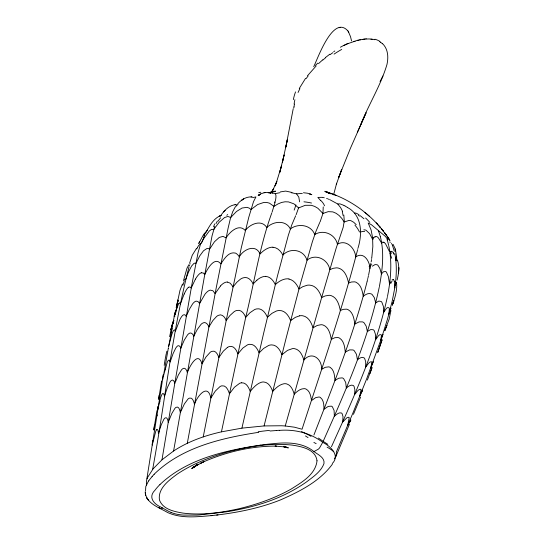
<?xml version="1.0" encoding="UTF-8"?>
<svg xmlns="http://www.w3.org/2000/svg" width="544" height="544" viewBox="0 0 544 544"><rect width="100%" height="100%" fill="white"/><g stroke="black" fill="none" stroke-linecap="round" stroke-linejoin="round"><path stroke-width="0.82" d="M347.881 207.706C362.297 215.628 362.331 234.294 358 248.112M396.304 283.22L396.454 282.322M334.886 458.177L336.478 454.927L336.328 452.064L352.879 413.107L366.472 379.358L381.269 338.892L387.498 319.124L392.204 301.186L394.788 287.898L394.352 281.228M220.463 286.042L215.118 293.651L212.881 290.734L210.29 290.129A12.526 4.903 -64.6 0 0 205.027 294.168L199.532 303.627C198.852 301.349 195.956 300.172 194.256 302.151A11.526 3.692 -67.7 0 0 192.556 304.001L189.292 309.407L186.204 316.356L184.858 314.724L183.274 314.935A11.363 2.863 -71.2 0 0 179.894 319.566L175.474 331.112L174.685 329.82L173.624 330.398A8.65 1.414 -75.9 0 0 171.924 334.104L168.443 346.943M152.225 445.033L152.558 440.858L152.32 443.707M152.361 444.06L152.313 444.781L155.802 431.1A6.242 1.129 -76.9 0 1 156.4 429.889M157.073 415.902L157.155 414.882M157.576 409.979L157.998 406.45L157.93 409.19L146.411 481.637L146.404 485.024M162.717 379.528L162.914 377.597M168.293 348.323L168.348 347.813M162.976 377.06L163.322 374.68L157.93 409.19C158.508 407.742 161.935 386.124 164.485 396.086L167.43 387.45L170.007 382.099A8.894 2.373 -71.9 0 1 170.993 380.793C173.237 378.162 175.345 382.915 174.542 384.792L161.976 459.816L153.129 468.812L147.764 477.163A80.335 40.97 23.9 0 0 147.091 478.876M158.624 399.52L161.629 380.902M180.499 303.205L180.336 304.49M158.712 398.82L159.161 395.216M153.789 430.005L154.448 425.068M153.857 429.481L156.951 410.652M390.939 310.495L389.13 319.185L384.894 330.46M371.783 257.706L372.844 246.534L372.599 237.714L371.13 230.044L368.186 222.986L371.47 224.76L385.363 236.375L386.859 238.279L388.729 245.562M371.729 258.101L371.668 258.502M164.206 365.364L164.696 362.032M371.518 259.508L371.321 260.787M394.788 287.898C396.556 276.515 397.032 264.799 394.822 253.443M333.567 194.902L336.654 183.253L336.321 184.396L341.761 169.313L338.626 177.63L350.384 148.383L366.092 112.771L357.462 132.07M152.64 469.418C165.118 402.03 171.822 333.282 189.047 266.825M371.246 261.249L371.164 261.739M171.17 332.248L174.617 314.602M159.78 402.036L159.929 401.125M169.606 336.688L172.346 324.224L170.891 329.848L171.442 327.556M164.791 361.4L166.029 354.79M370.94 263.092L368.621 274.924M395.753 282.316L395.814 281.914M174.59 316.05L175.379 311.44M177.024 304.327L179.982 290.367L182.464 284.009M161.976 459.816L173.59 451.003L204.306 277.1L212.044 235.858L214.771 226.413M176.678 306.19L177.8 299.921M293.223 108.712L285.831 147.118L287.368 139.686L282.458 162.132L284.124 154.931L279.759 172.434L281.663 165.342L276.189 183.24M168.273 348.52L163.322 376.53L167.226 362.256A7.65 1.34 -76.1 0 1 167.865 360.944L169.164 359.944L170.15 362.005L173.087 353.6L175.698 348.208A9.819 2.557 -71.5 0 1 177.031 346.453C178.466 344.542 180.52 346.508 180.724 348.255L184.321 340.007L187.503 334.941A10.214 3.359 -68.3 0 1 188.741 333.71C190.835 331.643 193.29 334.234 193.705 336.403L197.275 329.446L201.015 324.394A10.37 4.134 -65.2 0 1 202.484 323.211C205.346 321.082 208.162 324.401 208.835 327.039L212.881 320.518L216.566 316.499A10.717 5.046 -61.9 0 1 218.273 315.398C221.986 313.344 225.189 317.41 226.168 320.606L229.976 315.466L234.185 311.644A11.404 6.181 -58.5 0 1 236.776 310.447C241.223 309.203 244.365 313.752 245.711 317.349L221.442 431.848C204.626 435.642 188.061 441.497 173.59 451.003M187.286 443.319L216.165 288.15L228.086 228.283L230.323 218.831L232.621 211.915L235.11 207.189L237.993 204.252M168.613 346.678L172.162 328.392M165.417 369.757L165.573 368.907M275.4 200.981C275.924 197.581 277.413 191.678 271.925 193.453M379.365 286.627C382.378 270.218 384.506 252.994 380.338 236.579M203.218 436.907L228.29 310.073L241.271 247.819L248.812 217.151L253.497 201.688L255.932 196.901L252.708 197.608M379.222 287.334C367.826 340.986 345.338 391.449 323.17 441.347L327.787 444.305M387.559 295.956C390.796 279.67 392.231 262.711 388.885 246.316M387.355 296.99L387.423 296.643M387.212 297.67C375.666 349.67 353.287 398.426 331.459 446.74M172.482 326.828L172.645 326.04M173.142 323.68L173.305 322.884M173.652 321.28L173.822 320.464M183.491 280.663L186.993 268.212M368.438 275.754L368.002 277.692M221.442 431.848L241.917 428.142L263.622 333.309L277.392 276.189L288.374 235.151L291.856 224.726L295.678 215.737M175.182 314.33L175.474 313.031M397.106 280.112C398.704 273.714 399.711 266.805 397.501 260.42M175.569 312.623L176.569 308.38M367.832 278.419L367.588 279.48M275.176 202.014L272.075 212.167M367.424 280.167L367.105 281.527M166.124 354.334L166.872 351.227M367.023 281.867C353.675 334.302 333.486 384.676 313.908 435.016M176.644 308.067L177.092 306.252M174.733 316.581L174.869 316.01M298.792 207.25L296.147 214.683M357.714 249.295L357.809 248.887M241.917 428.142L264.071 425.932L286.164 337.98L300.397 283.723L312.372 241.747L315.969 231.295L319.675 222.639M357.503 250.131C341.931 310.678 321.239 369.757 302.056 429.216L294.372 427.176L285.233 425.993A88.298 48.559 21.9 0 0 281.493 425.755L264.071 425.932M177.46 304.769L177.609 304.171M170.891 329.848L173.257 321.436M189.625 263.133L192.243 255.252L196.364 248.608M175.284 314.371L175.413 313.854M390.068 253.64L391.218 251.28L392.775 251.994A3.019 0.728 66.1 0 1 393.346 252.94M176.154 307.544L178.174 300.621M175.807 312.365L175.936 311.896M285.233 425.993L321.64 297.595L336.063 248.547L343.182 227.324L344.264 220.973L343.815 215.03M176.181 310.991L176.548 309.726M175.501 311.596L174.134 316.295L176.011 309.896M381.997 340.082L377.733 352.478M173.713 320.341L172.863 323.184L173.74 320.307M382.119 339.687L377.835 352.186M393.856 300.812L392.292 305.034C394.801 298.418 397.025 291.428 396.698 284.274M176.895 308.564L177.126 307.85M396.107 283.268L396.467 282.356M189.394 265.764L189.57 265.241M369.981 373.578L372.048 367.54L367.363 380.072M177.473 302.654L178.187 300.601M392.306 305.123L393.829 300.866M189.985 264.078L190.142 263.65M389.45 312.718L391.034 308.033L390.789 308.326M271.776 212.983C259.495 246.738 254.347 282.608 245.711 317.349L249.92 312.759L254.578 309.584A12.308 7.494 -55.1 0 1 256.748 308.91C262.011 307.904 265.676 313.024 267.39 317.295L271.986 313.317L276.243 311.086A13.348 9.017 -51.9 0 1 279.405 310.502C285.124 310.393 288.769 315.84 290.639 320.586L295.344 317.349L299.622 315.819M389.184 313.439L388.892 314.214L389.327 308.863A5.787 1.673 -77 0 0 389.11 307.945C387.09 305.81 384.989 310.882 383.826 312.134L383.357 306.279L381.861 302.253A4.57 2.761 82.1 0 0 381.072 301.444L378.746 301.077L375.707 302.933L374.292 297.609L372.15 294.508A4.604 3.55 64.2 0 0 371.022 293.828C368.234 292.767 365.425 294.651 363.276 296.262C362.372 291.196 361.196 284.94 356.191 282.322A5.902 5.358 18.3 0 0 354.545 281.833L351.444 282.003L348.602 283.05C347.283 277.222 344.944 269.96 338.524 268.124A9.296 7.868 -28.3 0 0 336.396 267.852L333.282 268.287L329.827 269.64C327.964 259.134 315.486 253.191 306.972 260.209C303.77 249.458 290.163 247.411 282.873 255.054C280.908 251.24 277.508 247.472 272.925 247.289M360.584 397.113L353.457 414.358M349.425 424.286L335.73 456.831M200.6 243.8L198.03 252.824L191.78 285.022L174.746 383.561L178.344 375.006L181.478 369.913A9.16 3.067 -68.9 0 1 182.682 368.764C185.218 366.833 186.966 370.641 187.32 372.667C189.074 367.397 198.057 349.962 201.974 363.902L206.006 356.959L210.208 352.281A9.527 4.576 -62.9 0 1 211.847 351.363C215.696 349.976 217.913 354.647 218.804 357.598L223.326 351.152L227.412 347.439M313.704 66.715C317.342 59.752 332.914 14.246 347.84 30.858M335.879 455.308L336.206 454.471M276.386 182.675L275.074 185.912L276.855 181.519L272.782 190.271L273.727 188.7L270.864 192.658L272.258 191.134L270.348 193.004L272.626 191.039L269.994 193.018M384.798 330.8L387.015 325.339M396.277 256.924L395.855 260.454L395.753 259.984M320.321 221.184L322.959 213.466L323.231 206.89M184.178 293.957L180.56 303.504L179.894 302.709L178.922 303.484M320.11 221.66L319.947 222.027M360.665 124.862C368.648 104.414 380.773 85.517 386.981 64.43C388.396 58.004 388.246 50.572 383.955 45.213A17.313 15.694 -29.4 0 0 382.507 43.69M279.589 430.372C294.841 429.148 310.474 432.963 322.714 442.347L319.614 447.841A7.12 3.883 -58.5 0 1 318.369 449.16L313.963 451.574C302.43 442.129 286.79 442.204 272.755 443.727A178.391 79.533 10.6 0 0 260.624 445.108M199.519 241.883L198.737 243.522L203.578 234.512L207.441 230.139M382.949 75.97L380.032 81.525M215.988 223.625L217.396 221.054M349.398 422.824L350.839 419.941L347.711 425.462L349.187 417.88A3.726 1.401 -68.4 0 0 348.908 417.228L346.956 417.71L342.693 422.028L343.012 416.609L342.081 413.576A3.686 2.611 -76.2 0 0 341.319 412.971C338.599 412.209 336.287 414.718 334.356 416.262L334.098 410.502L332.37 406.783A3.713 3.25 -87.6 0 0 331.357 406.157L328.236 406.402L324.04 409.21C323.823 405.205 323.932 400.092 320.348 397.446A3.774 3.699 54.8 0 0 318.995 396.984L315.67 397.637L311.501 400.581C310.869 396.426 310.121 391.129 305.946 389.021A5.855 5.324 -47.4 0 0 304.198 388.634C300.186 388.647 296.963 391.578 294.209 394.162C293.032 390.109 291.149 385.247 286.708 383.914A9.357 7.371 -52.8 0 0 283.914 383.758C279.296 384.601 275.767 388.09 272.68 391.381C271.198 387.267 268.532 382.146 263.554 381.97A10.696 7.507 -55.3 0 0 261.358 382.269C256.618 383.758 253.246 387.75 250.226 391.483C248.86 387.695 246.425 382.514 241.645 382.799M184.538 280.031L184.804 279.555A16.041 1.598 -77.7 0 1 184.987 279.33L185.708 279.344L188.741 271.51L191.529 266.118L193.922 263.432L195.031 263.072L195.935 263.412L199.777 255.836L203.504 250.804L206.788 248.588L208.325 248.526L209.576 249.172L214.458 241.774L219.252 237.442L222.972 236.375L226.086 237.878C229.643 232.043 238.932 223.224 245.249 230.5C249.975 224.114 261.528 219.001 266.805 227.535C273.183 221.218 285.736 219.579 290.346 228.936C298.16 222.992 311.046 224.706 314.758 234.539C323.442 229.072 335.213 234.253 337.416 244.188C346.474 239 355.028 248.186 355.742 256.952C363.684 251.158 369.845 261.412 369.954 268.491M196.724 248.907L197.186 248.023M187.163 267.818L188.924 264.656M299.275 88.482L305.558 78.343M205.979 232.383C209.576 225.855 213.568 218.3 220.939 215.472L219.225 216.328L221.163 215.356M197.329 247.751C198.907 243.896 202.008 243.617 203.177 239.401M203.327 237.796L204.639 235.518M390.592 281.928L389.552 284.022L388.341 276.495L386.505 272.286A2.951 1.482 67.5 0 0 385.71 271.558L383.602 271.687L381.419 273.965L379.909 268.518L378.026 265.418A2.965 1.816 56.6 0 0 377.033 264.724L374.993 264.608L372.341 266.159M361.563 391.932L361.801 391.517M373.538 238.095L372.762 239.598L369.628 233.716L366.173 230.343A3.067 1.544 37.9 0 0 365.099 229.928L363.848 229.826M362.012 391.156L362.664 390.184L359.734 396.358L361.026 389.892A4.59 1.401 -68.2 0 0 360.808 389.232C358.095 388.926 356.463 392.816 354.64 394.414L354.872 389.728L354.042 386.362A4.406 2.985 -77.4 0 0 353.07 385.397C350.554 384.411 348.174 386.621 346.317 388.028L345.692 382.412L343.658 378.678A4.44 3.951 86.5 0 0 342.149 377.869L338.715 378.23L334.968 380.467C334.587 375.938 334.349 370.28 330.262 367.411A4.638 4.542 18.5 0 0 328.787 366.86L325.244 367.302L321.674 369.342C321.939 358.958 312.188 350.69 303.844 360.012C302.45 355.354 299.975 349.676 294.637 348.684A10.683 8.228 -50.3 0 0 292.42 348.636L287.484 350.39L281.901 354.742C280.228 350.302 277.1 344.957 271.735 344.903A12.009 8.269 -53.6 0 0 268.675 345.447L263.643 348.418L259.06 352.934C257.536 348.908 254.517 343.686 249.478 344.325A11.002 6.841 -56.5 0 0 247.384 344.923L242.848 348.072L237.85 353.94C236.667 350.356 233.859 345.216 229.296 346.569A10.132 5.603 -59.6 0 0 227.412 347.439M203.449 238.952L209.27 231.016L211.63 229.337L213.622 229.67L219.178 222.244L224.509 217.573L227.902 216.444L230.704 217.491L236.518 211.473L242.06 208.026L246.962 207.339L249.138 208.08L251.049 209.488L257.645 204.544L263.765 202.47L266.723 202.456L269.396 203.123L274.013 206.38L277.828 204.014L281.568 202.456L285.104 201.783L288.531 201.912L293.903 203.844L298.622 207.924L305.279 205.299L311.379 205.299L314.752 206.441L317.886 208.27L322.959 213.466L328.236 211.643L332.86 211.895L336.131 213.302L339.068 215.465L341.89 218.504L344.196 222.013L348.935 220.422A4.223 2.815 14.6 0 1 350.948 220.708L353.682 222.251L356.225 224.686M148.58 480.889L145.792 486.506L145.54 490.994M220.531 215.907C224.128 210.596 229.194 205.061 236.028 204.592L235.015 204.714M156.4 429.882C158.093 427.849 158.318 432.453 158.413 433.439L161.33 424.606L163.853 419.329A8.051 2.169 -72.5 0 1 164.805 418.146C167.212 416.194 168.028 420.777 168.232 422.355L171.822 413.494L174.896 408.394A8.228 2.788 -69.7 0 1 176.059 407.334C179.017 405.804 179.908 410.557 180.322 412.529L184.436 403.845L187.993 399.044A8.255 3.407 -66.9 0 1 189.346 398.154C192.787 397.1 193.841 401.948 194.48 404.342C196.717 396.97 207.754 382.364 210.834 398.038L215.356 391.027L220.034 386.56A9.024 5.093 -60.9 0 1 221.85 385.825C226.311 385.064 228.344 390.361 229.432 393.754L234.43 387.24L239.625 383.316A9.833 6.242 -58 0 1 241.652 382.799M332.336 464.25C319.736 481.358 299.853 491.416 280.806 499.786C260.331 508.001 238.537 512.407 216.696 515.052M382.663 334.669L383.058 334.315L380.61 340.85L381.446 335.668A5.848 1.544 -71.3 0 0 381.31 334.812C378.971 333.37 377.046 338.327 375.55 339.667L375.387 334.152L374.265 330.759A5.046 3.244 -87.1 0 0 373.225 329.732L370.736 329.548L367.356 331.507L366.166 326.101L364.092 322.83A5.086 4.318 71.7 0 0 362.528 321.892L359.128 321.871L354.804 324.074C354.069 318.9 353.144 312.412 348.072 309.652A5.95 5.61 8.9 0 0 346.406 309.155L343.23 309.359L340.313 310.508C339.157 304.844 337.253 297.69 331.133 295.616A9.058 7.725 -35.3 0 0 329.038 295.297L325.142 295.95L321.64 297.595C319.872 292.006 316.125 285.505 309.59 285.117A13.267 9.887 -45.4 0 0 307.163 285.246L302.777 286.688L298.962 289C297.058 284.662 293.916 280.065 288.946 279.092M332.262 463.563C340.578 455.274 330.106 445.964 322.714 442.347M334.723 458.408L334.553 458.633A91.106 35.462 5.3 0 1 334.37 458.864M307.53 75.718L316.152 65.94M237.864 203.653C241.318 199.811 246.194 196.554 251.573 196.948M154.115 474.273C181.832 447.161 221.653 437.995 258.781 432.303M159.916 484.575C186.85 458.993 225.012 450.507 260.617 445.101M318.512 63.641L322.728 59.82M392.102 279.772L393.414 279.46M256.911 280.187L253.076 283.968C251.512 280.146 247.547 276.168 243.086 277.868A12.974 6.888 -57.4 0 0 240.394 279.208L236.81 282.288L232.982 286.994A52.081 23.936 -62.1 0 0 232.376 285.858L230.16 283.172L227.419 282.071M325.339 57.637L329.793 54.216M270.116 193.038L272.068 191.481M196.778 464.943L193.066 467.799L198.098 464.141L191.678 468.561L197.316 464.855L193.412 467.187L203.85 461.652L200.675 463.168C224.359 452.37 250.322 445.951 276.42 446.121L275.087 446.08L285.464 446.984L283.655 446.753L288.374 447.875L284.872 446.787L287.429 447.732L285.722 447.032M242.189 199.852L243.61 198.927L241.373 200.41M270.055 192.977L272.014 191.658M236.341 205.183L236.735 204.932M329.752 199.648L337.776 204.007L339.905 203.85L343.774 205.333M258.543 195.153L260.406 194.072L258.223 195.391L261.113 193.705L264.275 192.698L267.662 192.392L271.116 192.834M188.55 287.266L189.972 286.94L191.23 288.007L194.786 280.418A17.435 5.338 -67.1 0 1 195.507 279.14M270.817 192.494L272.354 191.59L269.872 192.957L273.074 191.488L270.232 192.719M373.374 361.672L370.763 368.179L371.858 362.501A5.358 1.435 -69.1 0 0 371.688 361.787C369.084 361.155 367.404 365.48 365.677 367.003L365.704 361.678L364.657 358.51A4.916 3.244 -80.5 0 0 363.895 357.775C361.61 356.558 359.176 358.496 357.401 359.808L356.47 354.321L354.192 350.642A4.957 4.372 79.4 0 0 353.022 349.955L349.629 349.887L345.27 352.097C344.712 347.167 344.128 341.04 339.538 338.116A5.433 5.243 6.6 0 0 337.953 337.552L334.893 337.702L331.296 339.293C330.296 333.982 328.807 327.155 323.116 325.026A8.194 7.092 -39.6 0 0 321.096 324.707L317.308 325.428L312.984 327.787C311.406 322.742 308.509 316.751 302.722 315.765A12.029 9.092 -48 0 0 299.622 315.812M374.864 236.606L376.373 236.463A3.856 1.442 49 0 1 376.917 236.708A3.142 1.17 48.9 0 1 378.332 237.803L381.711 243.188L382.643 242.121L383.853 242.304M347.759 43.704L357.728 40.222L366.411 38.794M270.273 192.712L272.877 191.787M162.581 508.008L160.276 508.518L158.991 507.273M353.913 41.589L355.062 41.201M280.357 191.903L285.688 191.08L291.842 192.433M258.257 195.616L259.345 195.276M292.366 192.909L296.541 193.841L302.308 193.392M275.536 193.582L279.956 192.692M340.231 27.404L339.164 27.71M275.441 191.073L268.845 192.732M357.333 40.521L358.462 40.222M268.199 192.896L275.244 191.277L271.959 192.005M201.498 272.796L203.32 273.02L204.789 274.489C207.23 269.341 214.513 255.741 220.844 263.874C224.108 259.162 228.473 251.498 235.287 253.048A28.873 13.076 -60.6 0 1 236.79 253.905L238.204 255.299A48.525 21.896 -61.1 0 1 239.292 256.911C243.209 249.404 255.728 243.576 260.046 253.96L261.814 252.273A17.156 10.112 -52.4 0 1 272.986 247.16M264.03 192.739L265.084 192.549M362.984 39.331L365.269 39.073M145.194 491.762C145.717 503.424 159.331 507.593 167.681 512.55C181.669 518.867 197.52 516.732 212.31 515.542M211.038 515.685L218.008 514.896M270.048 431.004L276.366 430.528M303.45 192.746L307.489 193.208L311.828 194.698L309.726 193.95L310.835 194.337M251.036 196.908L252.328 196.996M265.683 276.447C270.327 276.59 273.469 280.752 275.284 284.6L277.644 282.656A16.402 10.928 -50.3 0 1 289.034 278.916M291.224 192.746L291.978 192.848M370.96 39.188L372.082 39.372M322.456 197.336L317.852 197.411L320.736 200.648M322.864 197.418L324.278 197.758M377.046 223.788L376.21 222.918L380.392 227.508C365.956 210.603 346.746 197.812 325.346 191.59L328.787 192.787L324.809 191.284L328.583 193.038M326.611 198.458L327.617 198.812M328.692 192.726L336.26 195.466M328.311 199.07L329.018 199.349M171.095 512.421L172.455 512.951A14.579 6.378 14.7 0 0 177.024 514.25A24.432 10.758 14.8 0 0 183.668 515.08L196.717 515.093A150.6 71.434 16.5 0 0 199.532 514.937L225.95 511.89A338.205 174.257 20.3 0 0 245.582 508.076C261.888 504.274 277.855 498.739 292.536 490.627A352.111 180.56 20.8 0 0 306.884 481.658C313.419 476.673 320.967 471.634 323.966 463.638C325.013 457.565 317.866 454.566 313.963 451.574M325.713 191.488L330.5 193.827M344.046 205.469L344.882 205.904M387.96 238.435L388.94 239.21M284.029 446.216L286.334 447.399L284.566 446.413M345.168 206.06L347.568 207.502M163.934 508.783L166.92 510.428A28.227 12.458 14.6 0 0 171.081 512.434M163.418 508.484L161.459 507.362M379.454 41.494L380.385 42.051M161.024 507.11C153.972 504.247 147.832 497.189 154.958 490.246A177.181 76.847 11.4 0 1 159.943 484.582M329.378 193.528L327.726 192.488L329.168 193.48M323.17 441.347L318.41 438.042M359.074 214.846L357.272 213.724A2.876 0.972 30.3 0 0 354.627 213.092M360.284 215.716L364.004 218.797M369.206 216.118L364.956 212.486M296.541 193.841L298.806 197.125L299.608 201.824M396.358 256.924L396.834 259.189M337.776 204.007L340.598 207.584L342.652 211.419M379.542 226.501L386.328 235.09L384.35 232.281M381.514 228.738L383.384 231.146L382.452 229.928M389.28 239.605L389.66 240.128M385.05 233.26L388.892 238.945L387.056 236.001M148.369 500.181L146.758 497.855L147.893 499.494M387.614 236.892L389.477 239.748M389.796 240.332L390.041 240.72M393.074 244.351L395.318 249.03L396.719 257.373M348.493 31.899L350.513 36.645L351.567 40.936M347.67 30.593L348.697 32.218M393.353 252.892L394.06 254.395M391.469 243.243L391.605 243.494M391.938 244.174L392.353 245.092M392.489 245.426L394.339 251.246M378.542 231.064L380.297 236.422M389.259 251.185L385.648 244.025A3.318 1.115 54 0 0 383.833 242.25M395.406 249.376L395.706 250.526M396.311 258.57L396.433 259.175M145.228 492.81L145.717 495.366M396.848 259.304L396.991 260.834M203.939 235.477A20.176 9.86 -49.5 0 1 205.856 232.512M201.389 243.352A28.669 10.288 -52.1 0 1 203.98 237.606M394.93 248.948A76.833 17.857 -82.3 0 1 395.495 251.002M389.844 241.89A19.162 2.088 66.8 0 1 390.225 242.522M387.24 240.115A45.37 7.602 81 0 1 387.994 238.626M390.49 251.308A54.08 35.122 38.9 0 1 391.245 253.817M390.449 254.789A18.21 5.549 67.2 0 1 391.68 258.298M320.817 200.566A57.739 27.594 -44.7 0 1 324.537 205.822M303.96 201.804A96.954 46.94 -23.9 0 1 311.528 203.034M342.23 211.664A65.77 35.19 -36.2 0 1 343.019 215.431M327.107 447.141A27.962 8.296 16.8 0 1 333.69 451.738M313.868 442.401A42.67 4.631 27.2 0 1 316.152 443.68M390.864 283.41A28.492 8.004 -89.4 0 1 392.217 280.786M393.407 279.568A4.787 1.482 86.9 0 1 394.284 281.411M396.032 282.615A43.194 1.183 -77.3 0 1 395.563 285.512M372.837 362.399A7.976 0.401 -62.4 0 1 373.007 362.141M184.192 294.018A12.716 2.931 -70.6 0 1 188.564 287.239M258.733 192.685A23.759 9.139 -32.4 0 1 260.8 192.25M369.118 266.533A46.077 28.125 78.5 0 1 371.81 264.622M361.012 231.907A18.353 9.982 41.3 0 1 364.691 231.37M354.926 225.128A41.133 27.343 11.3 0 1 359.509 232.009M301.512 431.616A28.166 10.472 23.9 0 1 311.052 436.363M256.904 280.167A15.055 9.024 -54 0 1 265.73 276.338M213.561 226.834A29.9 14.647 -42.7 0 1 214.696 223.931M218.198 221.095A16.633 9.398 -38.7 0 1 220.694 217.763M195.48 279.018A14.09 4.372 -67.4 0 1 201.525 272.714M182.9 285.362A9.969 0.639 -75 0 1 184.341 280.922M295.861 204.87A35.387 11.506 -56 0 1 294.161 210.093M274.917 201.464A31.817 9.064 -57.8 0 1 274.672 202.497M220.442 285.954A13.314 6.161 -61.2 0 1 227.433 282.037M305.442 435.948A42.826 6.161 30.4 0 1 308.054 437.6M226.814 215.274A28.812 1.639 -38.7 0 1 227.725 214.581M177.235 307.38A9.214 1.299 -76 0 1 178.949 303.348M365.588 217.994A46.974 30.967 23.1 0 1 369.838 222.455M373.191 237.599A24.616 9.792 53.9 0 1 375.163 237.136M358.442 215.329A19.645 8.874 29.4 0 1 359.57 216.131M293.835 107.916A28.927 25.065 -19.7 0 1 293.835 106.937M294.086 106.93A36.482 31.817 -16.1 0 1 294.413 104.067M294.114 104.047A44.737 39.671 3.8 0 1 294.896 99.729M293.366 99.62A55.264 47.416 -16.9 0 1 295.535 91.888M298.071 92.473A66.708 55.583 -24.5 0 1 299.914 88.686M306.15 78.574A89.121 65.042 -32.6 0 1 308.108 75.976M315.411 65.477A95.846 68.197 -30.5 0 1 317.791 63.138M322.912 60.003A102.122 92.079 -18.3 0 1 325.523 57.827M330.147 54.604A97.084 76.724 -25.4 0 1 332.914 52.652M334.07 54.121A88.992 74.14 -24 0 1 341.72 49.416M340.374 47.226A76.31 65.572 -23.1 0 1 347.698 43.561M366.418 39.052A26.112 24.167 -30.6 0 1 374.816 39.712M375 39.236A21.672 19.604 -20.6 0 1 379.637 41.228M380.31 42.146A18.074 16.177 -19.9 0 1 382.446 43.744M359.584 39.936A40.732 36.414 -30.9 0 1 360.713 39.698M343.679 45.642A74.548 64.253 -28.1 0 1 348.031 43.568M333.758 51.666A104.611 86.591 -27.7 0 1 334.778 50.98M276.311 430.454A111.282 57.032 13.8 0 1 279.541 430.297M258.203 431.752A189.339 90.052 12.3 0 1 269.491 430.399M152.028 476.592A217.342 95.894 11.7 0 1 154.183 474.293M148.682 480.916A169.279 75.636 12.9 0 1 152.136 476.626M398.806 267.75L398.534 272.816L398.806 267.75M317.016 460.775C315.554 474.558 301.675 482.365 291.101 489.097C274.489 498.406 256.326 504.682 237.823 508.994C219.898 512.91 201.334 515.352 183.008 513.101C174.277 511.618 162.874 509.408 159.453 499.984C157.692 488.362 169.014 480.216 177.194 474.116C192.943 463.59 210.841 456.742 229.004 451.656C249.472 446.298 270.83 442.836 292.006 445.087C301.505 446.508 315.588 449.174 317.016 460.775M224.468 210.922L223.577 211.888L225.08 210.27L224.468 210.922"/></g></svg>
